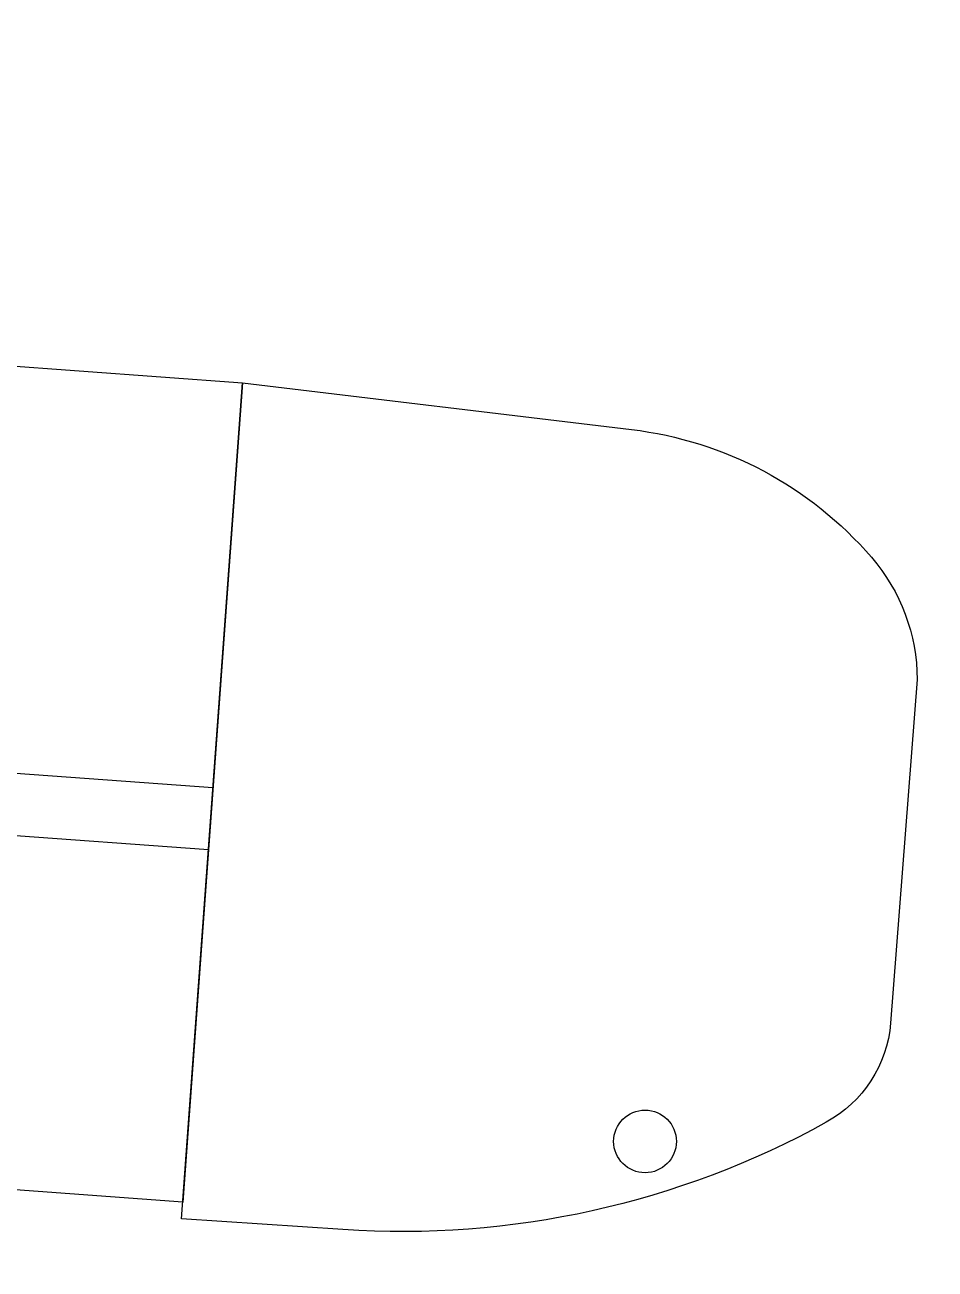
# Model space of a CAD drawing. Header units: millimetres. Extents: x -7074 to 8488, y -9300 to 1199.
# Drawn here: x -1446 to -1300.9, y -5477.8 to -5279.4 of the extents above; entities that cross this region are included whole.
import ezdxf

# ---------------------------------------------------------------- set-up
doc = ezdxf.new("R2010")
doc.units = ezdxf.units.MM
doc.layers.get('0').update_dxf_attribs({"linetype": 'CONTINUOUS'})
doc.layers.add('BLOCKREF', color=8, linetype='CONTINUOUS')
doc.layers.add('RAY', color=5, linetype='CONTINUOUS')

# ---------------------------------------------------------------- blocks, each defined once
blk = doc.blocks.new('PergoRise Ray Kafası Yan Görünüş')
at = {"color": 0, "linetype": 'ByBlock', "lineweight": -2}
blk.add_lwpolyline([(110.49, -94.35, -0.250496), (101.4, -110.87, -0.143871), (25.78, -133.53), (0, -133.66), (0, 0), (62.42, -2.94, -0.186978), (102.06, -20.49, -0.178828), (110.74, -39.39), (110.49, -94.35)], format="xyb", dxfattribs=at)
blk.add_circle((72.8, -116), 5, dxfattribs=at)

msp = doc.modelspace()

# ---------------------------------------------------------------- linework, layer by layer
at = {"layer": 'RAY', "color": 5}
for points in [[(-5692.021065, -5025.239992), (-1411.31986, -5336.465304), (-1420.819048, -5467.120444), (-5701.520253, -5155.895131)], [(-5696.712649, -5089.769667), (-1416.011444, -5400.99498), (-1416.736573, -5410.968655), (-5697.437777, -5099.743342)]]:
    msp.add_lwpolyline(points, close=True, dxfattribs=at)

# ---------------------------------------------------------------- block references
at = {"layer": 'BLOCKREF', "color": 8, "rotation": 355.841668}
msp.add_blockref('PergoRise Ray Kafası Yan Görünüş', (-1411.31986, -5336.465304), dxfattribs=at)

doc.saveas('drawing.dxf')
